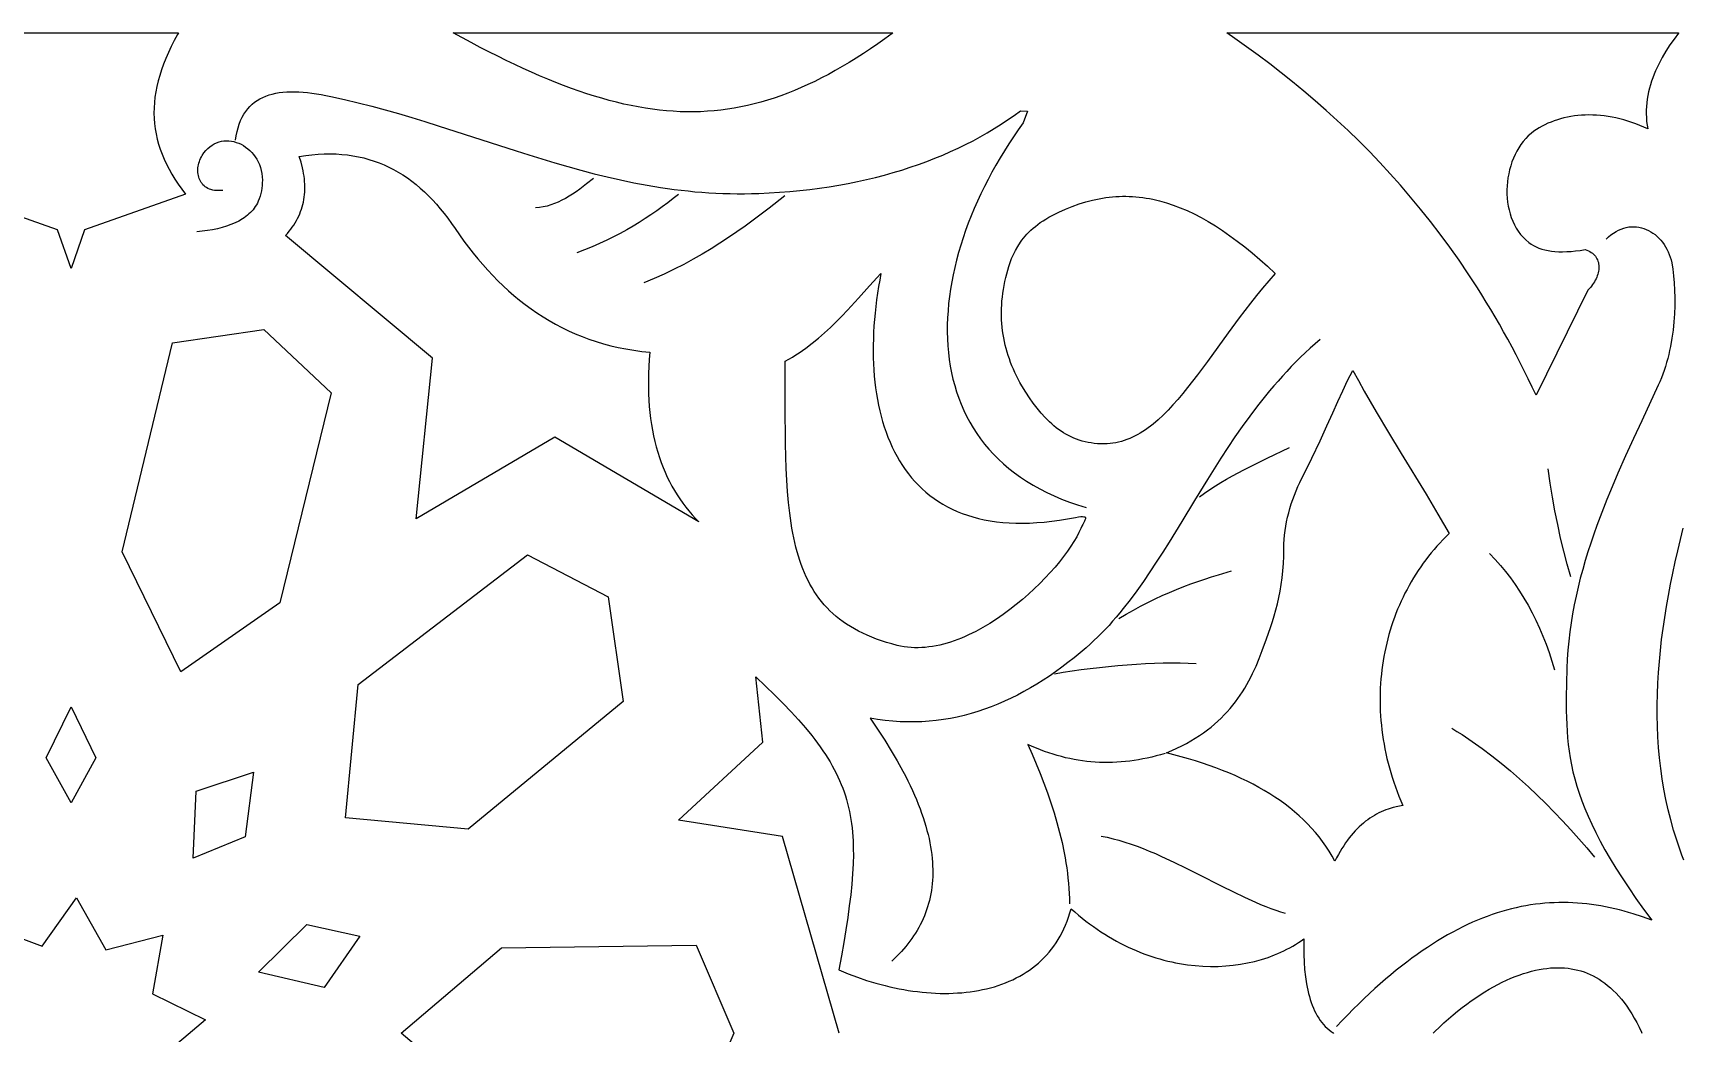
# Model space of a CAD drawing. Extents: x -332 to 348, y -263 to 352.
# Drawn here: x 93.89 to 139.89, y 264.11 to 292 of the extents above; entities that cross this region are included whole.
import ezdxf

# ---------------------------------------------------------------- set-up
doc = ezdxf.new("R2010")
doc.units = 0
doc.layers.add('LAYER_1', color=18, linetype='CONTINUOUS')
doc.layers.add('LAYER_2', color=174, linetype='CONTINUOUS')

msp = doc.modelspace()

# ---------------------------------------------------------------- linework, layer by layer
at = {"layer": 'LAYER_1'}
for points in [[(91.958, 292), (97.953, 292), (97.927, 291.955), (97.835, 291.786), (97.75, 291.62), (97.672, 291.455), (97.601, 291.293), (97.537, 291.133), (97.479, 290.974), (97.429, 290.817), (97.386, 290.662), (97.349, 290.509), (97.319, 290.356), (97.296, 290.206), (97.28, 290.057), (97.271, 289.909), (97.269, 289.762), (97.274, 289.616), (97.285, 289.471), (97.303, 289.328), (97.328, 289.185), (97.36, 289.043), (97.398, 288.901), (97.443, 288.76), (97.495, 288.62), (97.554, 288.481), (97.619, 288.341), (97.691, 288.202), (97.77, 288.063), (97.855, 287.925), (97.947, 287.786), (98.046, 287.648), (98.151, 287.509), (95.331, 286.513), (94.956, 285.435), (94.58, 286.513), (91.761, 287.509)], [(139.944, 268.927), (139.891, 269.066), (139.84, 269.206), (139.791, 269.345), (139.745, 269.483), (139.657, 269.767), (139.578, 270.05), (139.507, 270.334), (139.444, 270.62), (139.389, 270.907), (139.341, 271.196), (139.3, 271.487), (139.267, 271.779), (139.24, 272.072), (139.22, 272.367), (139.207, 272.663), (139.201, 272.961), (139.201, 273.26), (139.207, 273.56), (139.219, 273.862), (139.237, 274.165), (139.261, 274.469), (139.29, 274.774), (139.324, 275.08), (139.364, 275.388), (139.409, 275.696), (139.458, 276.005), (139.513, 276.315), (139.572, 276.625), (139.635, 276.937), (139.702, 277.249), (139.773, 277.561), (139.848, 277.874), (139.927, 278.188)], [(116.382, 264.109), (114.805, 269.585), (111.904, 270.044), (114.255, 272.221), (114.06, 274.041), (114.329, 273.785), (114.583, 273.538), (114.82, 273.299), (115.041, 273.067), (115.248, 272.841), (115.439, 272.621), (115.617, 272.404), (115.7, 272.298), (115.78, 272.191), (115.856, 272.086), (115.929, 271.981), (115.998, 271.877), (116.065, 271.773), (116.128, 271.669), (116.188, 271.565), (116.244, 271.461), (116.298, 271.358), (116.348, 271.253), (116.395, 271.149), (116.44, 271.044), (116.481, 270.939), (116.52, 270.833), (116.555, 270.726), (116.588, 270.618), (116.618, 270.51), (116.645, 270.4), (116.67, 270.289), (116.692, 270.177), (116.711, 270.063), (116.728, 269.948), (116.742, 269.831), (116.754, 269.713), (116.763, 269.593), (116.77, 269.47), (116.775, 269.346), (116.777, 269.22), (116.778, 269.091), (116.771, 268.826), (116.756, 268.551), (116.734, 268.264), (116.703, 267.965), (116.665, 267.653), (116.62, 267.328), (116.568, 266.987), (116.51, 266.631), (116.446, 266.259), (116.376, 265.869), (116.632, 265.763), (116.889, 265.666), (117.147, 265.578), (117.407, 265.5), (117.666, 265.43), (117.795, 265.399), (117.925, 265.37), (118.054, 265.343), (118.183, 265.319), (118.311, 265.298), (118.44, 265.278), (118.567, 265.262), (118.694, 265.247), (118.821, 265.236), (118.947, 265.226), (119.072, 265.22), (119.196, 265.215), (119.32, 265.214), (119.442, 265.215), (119.564, 265.218), (119.685, 265.225), (119.804, 265.233), (119.922, 265.245), (120.039, 265.259), (120.155, 265.276), (120.269, 265.295), (120.382, 265.318), (120.493, 265.343), (120.603, 265.371), (120.711, 265.401), (120.818, 265.434), (120.923, 265.471), (121.026, 265.51), (121.127, 265.551), (121.226, 265.596), (121.323, 265.644), (121.418, 265.694), (121.511, 265.748), (121.601, 265.804), (121.69, 265.864), (121.776, 265.926), (121.859, 265.991), (121.94, 266.059), (122.019, 266.131), (122.095, 266.205), (122.168, 266.283), (122.239, 266.363), (122.307, 266.447), (122.372, 266.533), (122.434, 266.623), (122.493, 266.716), (122.549, 266.813), (122.602, 266.912), (122.652, 267.015), (122.699, 267.12), (122.742, 267.229), (122.782, 267.342), (122.818, 267.457), (122.851, 267.576), (122.953, 267.486), (123.055, 267.398), (123.158, 267.313), (123.262, 267.231), (123.367, 267.152), (123.472, 267.075), (123.578, 267.001), (123.684, 266.93), (123.791, 266.861), (123.899, 266.796), (124.007, 266.732), (124.115, 266.672), (124.224, 266.614), (124.333, 266.559), (124.443, 266.506), (124.553, 266.456), (124.663, 266.408), (124.773, 266.363), (124.884, 266.321), (124.994, 266.281), (125.105, 266.243), (125.215, 266.208), (125.326, 266.175), (125.436, 266.145), (125.547, 266.117), (125.657, 266.092), (125.767, 266.069), (125.877, 266.048), (126.096, 266.014), (126.314, 265.989), (126.53, 265.973), (126.744, 265.966), (126.955, 265.968), (127.164, 265.979), (127.37, 265.998), (127.573, 266.026), (127.772, 266.062), (127.967, 266.106), (128.158, 266.158), (128.344, 266.218), (128.525, 266.285), (128.614, 266.322), (128.701, 266.361), (128.787, 266.401), (128.871, 266.444), (128.954, 266.488), (129.035, 266.534), (129.115, 266.581), (129.193, 266.631), (129.27, 266.682), (129.345, 266.735), (129.341, 266.512), (129.342, 266.294), (129.351, 266.082), (129.366, 265.876), (129.388, 265.677), (129.417, 265.485), (129.434, 265.392), (129.454, 265.301), (129.475, 265.212), (129.498, 265.126), (129.523, 265.042), (129.551, 264.96), (129.58, 264.881), (129.611, 264.804), (129.645, 264.73), (129.68, 264.659), (129.718, 264.59), (129.758, 264.525), (129.8, 264.462), (129.845, 264.403), (129.892, 264.346), (129.941, 264.293), (129.993, 264.243), (130.047, 264.197), (130.103, 264.153), (130.162, 264.114), (130.178, 264.114), (130.17, 264.109)], [(132.947, 264.109), (132.995, 264.155), (133.123, 264.276), (133.251, 264.392), (133.379, 264.505), (133.507, 264.614), (133.634, 264.718), (133.762, 264.818), (133.889, 264.914), (134.015, 265.005), (134.141, 265.092), (134.266, 265.175), (134.391, 265.254), (134.514, 265.328), (134.637, 265.398), (134.759, 265.463), (134.88, 265.525), (135, 265.581), (135.118, 265.634), (135.236, 265.682), (135.352, 265.725), (135.466, 265.765), (135.579, 265.8), (135.691, 265.831), (135.801, 265.857), (135.909, 265.88), (136.015, 265.898), (136.12, 265.912), (136.223, 265.923), (136.324, 265.929), (136.424, 265.931), (136.522, 265.929), (136.618, 265.924), (136.712, 265.914), (136.804, 265.901), (136.895, 265.884), (136.985, 265.864), (137.073, 265.839), (137.16, 265.811), (137.246, 265.779), (137.33, 265.743), (137.414, 265.702), (137.496, 265.658), (137.578, 265.61), (137.659, 265.557), (137.739, 265.499), (137.818, 265.437), (137.897, 265.37), (137.974, 265.298), (138.051, 265.221), (138.127, 265.138), (138.203, 265.05), (138.277, 264.957), (138.35, 264.857), (138.422, 264.752), (138.493, 264.641), (138.562, 264.524), (138.63, 264.401), (138.696, 264.272), (138.761, 264.137), (138.773, 264.109)]]:
    msp.add_lwpolyline(points, dxfattribs=at)
for points in [[(117.865, 291.987), (117.66, 291.839), (117.458, 291.696), (117.257, 291.559), (117.058, 291.427), (116.86, 291.301), (116.664, 291.179), (116.469, 291.063), (116.275, 290.952), (116.082, 290.846), (115.891, 290.745), (115.7, 290.65), (115.51, 290.56), (115.321, 290.475), (115.133, 290.395), (114.946, 290.32), (114.758, 290.25), (114.572, 290.185), (114.385, 290.126), (114.199, 290.071), (114.013, 290.021), (113.827, 289.977), (113.641, 289.938), (113.454, 289.903), (113.268, 289.874), (113.081, 289.849), (112.893, 289.829), (112.706, 289.815), (112.517, 289.805), (112.328, 289.8), (112.138, 289.8), (111.947, 289.805), (111.755, 289.815), (111.562, 289.83), (111.368, 289.849), (111.173, 289.874), (110.976, 289.903), (110.778, 289.937), (110.578, 289.975), (110.377, 290.019), (110.174, 290.067), (109.969, 290.12), (109.762, 290.178), (109.553, 290.24), (109.342, 290.307), (109.129, 290.379), (108.914, 290.455), (108.696, 290.536), (108.476, 290.622), (108.253, 290.712), (108.028, 290.807), (107.799, 290.907), (107.568, 291.011), (107.334, 291.119), (107.097, 291.232), (106.857, 291.35), (106.614, 291.472), (106.367, 291.599), (106.117, 291.73), (105.616, 292), (117.882, 292)], [(139.792, 291.994), (139.671, 291.832), (139.554, 291.665), (139.443, 291.492), (139.339, 291.314), (139.29, 291.223), (139.243, 291.132), (139.198, 291.038), (139.156, 290.944), (139.116, 290.849), (139.079, 290.753), (139.045, 290.656), (139.014, 290.558), (138.986, 290.459), (138.961, 290.359), (138.94, 290.258), (138.923, 290.157), (138.91, 290.055), (138.9, 289.952), (138.895, 289.848), (138.893, 289.744), (138.897, 289.64), (138.905, 289.535), (138.917, 289.429), (138.935, 289.323), (138.824, 289.375), (138.713, 289.423), (138.603, 289.467), (138.492, 289.508), (138.381, 289.545), (138.27, 289.577), (138.16, 289.607), (138.05, 289.632), (137.94, 289.654), (137.831, 289.673), (137.722, 289.688), (137.615, 289.699), (137.508, 289.707), (137.402, 289.712), (137.297, 289.713), (137.193, 289.711), (137.091, 289.705), (136.989, 289.697), (136.889, 289.685), (136.791, 289.67), (136.694, 289.652), (136.599, 289.631), (136.506, 289.607), (136.415, 289.58), (136.325, 289.55), (136.238, 289.517), (136.153, 289.481), (136.07, 289.442), (135.989, 289.401), (135.911, 289.357), (135.836, 289.31), (135.763, 289.26), (135.681, 289.198), (135.604, 289.129), (135.531, 289.054), (135.462, 288.974), (135.398, 288.889), (135.339, 288.799), (135.284, 288.705), (135.234, 288.607), (135.189, 288.506), (135.149, 288.402), (135.113, 288.295), (135.083, 288.186), (135.058, 288.076), (135.037, 287.964), (135.022, 287.85), (135.013, 287.737), (135.008, 287.623), (135.009, 287.509), (135.015, 287.396), (135.027, 287.283), (135.044, 287.173), (135.067, 287.064), (135.096, 286.957), (135.13, 286.852), (135.17, 286.751), (135.216, 286.653), (135.268, 286.559), (135.326, 286.469), (135.39, 286.383), (135.46, 286.303), (135.537, 286.227), (135.619, 286.158), (135.683, 286.112), (135.751, 286.071), (135.823, 286.034), (135.899, 286.002), (135.979, 285.974), (136.064, 285.95), (136.154, 285.931), (136.248, 285.916), (136.347, 285.906), (136.452, 285.9), (136.561, 285.899), (136.676, 285.902), (136.796, 285.909), (136.921, 285.921), (137.052, 285.938), (137.189, 285.959), (137.237, 285.943), (137.28, 285.925), (137.321, 285.905), (137.359, 285.882), (137.393, 285.857), (137.424, 285.83), (137.452, 285.802), (137.477, 285.771), (137.499, 285.739), (137.518, 285.705), (137.534, 285.67), (137.547, 285.634), (137.558, 285.597), (137.565, 285.558), (137.57, 285.519), (137.572, 285.479), (137.572, 285.438), (137.568, 285.397), (137.562, 285.355), (137.554, 285.313), (137.543, 285.271), (137.529, 285.228), (137.513, 285.186), (137.495, 285.144), (137.474, 285.103), (137.45, 285.062), (137.425, 285.021), (137.397, 284.981), (137.367, 284.942), (137.335, 284.904), (137.3, 284.867), (137.264, 284.831), (135.823, 281.895), (135.714, 282.126), (135.604, 282.354), (135.492, 282.58), (135.379, 282.803), (135.265, 283.023), (135.15, 283.241), (135.033, 283.456), (134.916, 283.669), (134.797, 283.879), (134.677, 284.087), (134.555, 284.292), (134.433, 284.495), (134.309, 284.695), (134.184, 284.893), (133.931, 285.281), (133.674, 285.661), (133.412, 286.031), (133.146, 286.392), (132.875, 286.745), (132.601, 287.089), (132.323, 287.425), (132.041, 287.753), (131.755, 288.073), (131.465, 288.386), (131.172, 288.691), (130.875, 288.989), (130.576, 289.279), (130.272, 289.563), (129.966, 289.841), (129.657, 290.112), (129.344, 290.377), (129.029, 290.636), (128.711, 290.889), (128.391, 291.137), (128.067, 291.379), (127.742, 291.616), (127.414, 291.848), (127.193, 292), (139.796, 292)], [(102.35, 288.625), (102.51, 288.614), (102.667, 288.598), (102.821, 288.576), (102.973, 288.548), (103.121, 288.514), (103.267, 288.475), (103.41, 288.429), (103.55, 288.378), (103.687, 288.322), (103.822, 288.259), (103.954, 288.192), (104.084, 288.118), (104.212, 288.04), (104.337, 287.956), (104.459, 287.866), (104.58, 287.772), (104.698, 287.672), (104.814, 287.567), (104.928, 287.457), (105.039, 287.342), (105.149, 287.221), (105.257, 287.096), (105.363, 286.966), (105.467, 286.831), (105.569, 286.691), (105.67, 286.547), (105.792, 286.37), (105.917, 286.197), (106.044, 286.027), (106.174, 285.861), (106.306, 285.699), (106.442, 285.541), (106.579, 285.387), (106.72, 285.237), (106.863, 285.091), (107.01, 284.949), (107.159, 284.811), (107.312, 284.678), (107.467, 284.55), (107.626, 284.426), (107.788, 284.307), (107.953, 284.193), (108.122, 284.083), (108.294, 283.979), (108.47, 283.879), (108.649, 283.785), (108.832, 283.696), (109.019, 283.613), (109.209, 283.535), (109.403, 283.462), (109.602, 283.396), (109.804, 283.334), (110.01, 283.279), (110.22, 283.23), (110.434, 283.187), (110.653, 283.149), (110.876, 283.118), (111.103, 283.094), (111.086, 282.892), (111.073, 282.694), (111.065, 282.5), (111.06, 282.309), (111.06, 282.123), (111.064, 281.94), (111.072, 281.76), (111.084, 281.585), (111.1, 281.413), (111.12, 281.244), (111.144, 281.08), (111.171, 280.918), (111.203, 280.76), (111.238, 280.606), (111.277, 280.454), (111.32, 280.307), (111.366, 280.162), (111.416, 280.021), (111.469, 279.883), (111.526, 279.748), (111.587, 279.616), (111.65, 279.487), (111.718, 279.362), (111.788, 279.239), (111.862, 279.12), (111.939, 279.003), (112.019, 278.889), (112.103, 278.779), (112.19, 278.671), (112.279, 278.565), (112.372, 278.463), (112.468, 278.363), (108.449, 280.728), (104.582, 278.445), (105.036, 282.931), (100.942, 286.356), (100.992, 286.412), (101.04, 286.469), (101.086, 286.527), (101.129, 286.585), (101.169, 286.644), (101.207, 286.705), (101.243, 286.766), (101.276, 286.827), (101.306, 286.89), (101.334, 286.954), (101.36, 287.018), (101.383, 287.083), (101.403, 287.149), (101.421, 287.216), (101.437, 287.283), (101.45, 287.352), (101.461, 287.421), (101.469, 287.491), (101.474, 287.562), (101.478, 287.633), (101.478, 287.706), (101.476, 287.779), (101.472, 287.854), (101.465, 287.929), (101.456, 288.004), (101.444, 288.081), (101.43, 288.158), (101.413, 288.237), (101.372, 288.396), (101.321, 288.558), (101.501, 288.585), (101.677, 288.605), (101.85, 288.619), (102.02, 288.627), (102.186, 288.629)], [(124.473, 287.443), (124.567, 287.438), (124.66, 287.431), (124.754, 287.422), (124.848, 287.411), (124.942, 287.397), (125.037, 287.381), (125.131, 287.362), (125.321, 287.318), (125.511, 287.264), (125.702, 287.201), (125.895, 287.128), (126.088, 287.045), (126.283, 286.953), (126.479, 286.851), (126.677, 286.74), (126.877, 286.619), (127.078, 286.488), (127.281, 286.347), (127.486, 286.196), (127.693, 286.036), (127.902, 285.866), (128.113, 285.686), (128.327, 285.496), (128.543, 285.296), (128.365, 285.091), (128.191, 284.885), (128.022, 284.678), (127.857, 284.469), (127.696, 284.261), (127.539, 284.053), (127.234, 283.64), (126.655, 282.842), (126.377, 282.466), (126.239, 282.285), (126.102, 282.111), (125.966, 281.942), (125.83, 281.78), (125.693, 281.626), (125.556, 281.48), (125.419, 281.342), (125.28, 281.213), (125.14, 281.094), (125.069, 281.038), (124.998, 280.985), (124.927, 280.934), (124.855, 280.886), (124.782, 280.841), (124.709, 280.799), (124.635, 280.76), (124.561, 280.723), (124.486, 280.69), (124.41, 280.66), (124.333, 280.633), (124.256, 280.609), (124.177, 280.589), (124.098, 280.572), (124.018, 280.559), (123.937, 280.549), (123.855, 280.543), (123.772, 280.54), (123.678, 280.541), (123.587, 280.545), (123.498, 280.553), (123.411, 280.565), (123.325, 280.58), (123.242, 280.598), (123.16, 280.619), (123.081, 280.643), (123.003, 280.671), (122.927, 280.701), (122.852, 280.734), (122.78, 280.771), (122.708, 280.81), (122.639, 280.851), (122.57, 280.895), (122.503, 280.942), (122.438, 280.992), (122.374, 281.043), (122.311, 281.097), (122.249, 281.154), (122.189, 281.212), (122.13, 281.273), (122.014, 281.401), (121.903, 281.536), (121.795, 281.678), (121.69, 281.827), (121.588, 281.981), (121.477, 282.162), (121.425, 282.254), (121.376, 282.346), (121.329, 282.438), (121.284, 282.531), (121.241, 282.625), (121.201, 282.719), (121.164, 282.814), (121.129, 282.909), (121.096, 283.005), (121.066, 283.102), (121.039, 283.199), (121.014, 283.297), (120.991, 283.396), (120.972, 283.495), (120.955, 283.595), (120.94, 283.696), (120.929, 283.797), (120.92, 283.899), (120.914, 284.002), (120.91, 284.105), (120.909, 284.209), (120.912, 284.314), (120.917, 284.419), (120.924, 284.525), (120.935, 284.632), (120.949, 284.74), (120.965, 284.849), (120.985, 284.958), (121.007, 285.068), (121.033, 285.178), (121.085, 285.381), (121.116, 285.487), (121.152, 285.597), (121.193, 285.708), (121.242, 285.821), (121.298, 285.935), (121.363, 286.049), (121.438, 286.163), (121.479, 286.22), (121.523, 286.276), (121.57, 286.332), (121.62, 286.388), (121.674, 286.443), (121.73, 286.498), (121.791, 286.552), (121.854, 286.605), (121.922, 286.658), (121.993, 286.71), (122.068, 286.76), (122.148, 286.81), (122.231, 286.859), (122.319, 286.907), (122.508, 287.001), (122.697, 287.087), (122.885, 287.163), (123.073, 287.231), (123.26, 287.289), (123.447, 287.338), (123.633, 287.378), (123.727, 287.394), (123.82, 287.409), (123.913, 287.42), (124.006, 287.43), (124.1, 287.437), (124.193, 287.442), (124.286, 287.445), (124.38, 287.445)], [(117.513, 285.11), (117.481, 284.925), (117.452, 284.74), (117.426, 284.556), (117.403, 284.372), (117.384, 284.19), (117.367, 284.008), (117.353, 283.828), (117.343, 283.648), (117.336, 283.47), (117.332, 283.293), (117.331, 283.117), (117.334, 282.944), (117.34, 282.771), (117.35, 282.601), (117.363, 282.432), (117.379, 282.265), (117.399, 282.1), (117.423, 281.938), (117.45, 281.777), (117.481, 281.619), (117.515, 281.464), (117.553, 281.31), (117.595, 281.16), (117.641, 281.012), (117.69, 280.867), (117.744, 280.725), (117.801, 280.586), (117.862, 280.451), (117.927, 280.318), (117.996, 280.189), (118.069, 280.063), (118.146, 279.941), (118.227, 279.822), (118.313, 279.707), (118.402, 279.596), (118.496, 279.489), (118.594, 279.386), (118.696, 279.287), (118.803, 279.193), (118.914, 279.102), (119.029, 279.016), (119.149, 278.935), (119.273, 278.858), (119.402, 278.786), (119.535, 278.719), (119.672, 278.657), (119.815, 278.6), (119.962, 278.548), (120.113, 278.501), (120.27, 278.459), (120.431, 278.423), (120.597, 278.393), (120.768, 278.368), (120.943, 278.349), (121.124, 278.336), (121.309, 278.328), (121.499, 278.327), (121.695, 278.332), (121.895, 278.343), (122.1, 278.361), (122.311, 278.385), (122.527, 278.415), (122.748, 278.452), (122.971, 278.49), (123.055, 278.503), (123.122, 278.51), (123.174, 278.512), (123.211, 278.509), (123.236, 278.502), (123.245, 278.496), (123.25, 278.488), (123.253, 278.48), (123.254, 278.47), (123.25, 278.446), (123.238, 278.416), (123.221, 278.381), (123.175, 278.294), (123.149, 278.241), (123.123, 278.182), (123.071, 278.068), (123.007, 277.946), (122.932, 277.818), (122.846, 277.684), (122.75, 277.544), (122.643, 277.401), (122.528, 277.254), (122.403, 277.104), (122.27, 276.953), (122.129, 276.801), (121.98, 276.649), (121.825, 276.498), (121.663, 276.348), (121.495, 276.201), (121.321, 276.057), (121.143, 275.917), (120.96, 275.783), (120.773, 275.654), (120.582, 275.531), (120.388, 275.416), (120.192, 275.31), (120.093, 275.26), (119.993, 275.212), (119.893, 275.167), (119.793, 275.124), (119.693, 275.084), (119.592, 275.047), (119.491, 275.013), (119.39, 274.982), (119.289, 274.954), (119.188, 274.929), (119.087, 274.908), (118.986, 274.89), (118.886, 274.875), (118.785, 274.864), (118.685, 274.857), (118.586, 274.854), (118.487, 274.854), (118.388, 274.859), (118.29, 274.867), (118.193, 274.88), (118.096, 274.898), (118, 274.92), (117.848, 274.96), (117.701, 275.003), (117.559, 275.048), (117.422, 275.097), (117.29, 275.148), (117.162, 275.201), (117.039, 275.258), (116.921, 275.317), (116.807, 275.378), (116.697, 275.443), (116.591, 275.51), (116.49, 275.579), (116.393, 275.652), (116.3, 275.727), (116.21, 275.805), (116.125, 275.885), (116.043, 275.968), (115.965, 276.054), (115.89, 276.142), (115.819, 276.233), (115.752, 276.327), (115.687, 276.423), (115.626, 276.522), (115.568, 276.624), (115.513, 276.728), (115.462, 276.835), (115.413, 276.944), (115.367, 277.057), (115.323, 277.172), (115.282, 277.289), (115.244, 277.409), (115.209, 277.532), (115.175, 277.657), (115.144, 277.786), (115.116, 277.916), (115.089, 278.05), (115.065, 278.186), (115.042, 278.324), (115.003, 278.609), (114.97, 278.905), (114.944, 279.211), (114.923, 279.527), (114.907, 279.854), (114.895, 280.192), (114.887, 280.54), (114.882, 280.898), (114.879, 281.267), (114.875, 282.846), (114.976, 282.902), (115.076, 282.96), (115.173, 283.02), (115.268, 283.082), (115.362, 283.146), (115.454, 283.211), (115.633, 283.347), (115.806, 283.488), (115.975, 283.636), (116.139, 283.788), (116.299, 283.945), (116.457, 284.105), (116.613, 284.269), (116.922, 284.606), (117.231, 284.949), (117.548, 285.296)], [(102.215, 281.962), (100.785, 276.103), (98.023, 274.184), (96.381, 277.529), (97.79, 283.36), (100.334, 283.733)], [(130.866, 282.303), (131.028, 282.014), (131.193, 281.724), (131.362, 281.434), (131.708, 280.854), (132.059, 280.276), (132.753, 279.137), (133.084, 278.581), (133.243, 278.307), (133.396, 278.037), (133.308, 277.951), (133.222, 277.864), (133.138, 277.775), (133.056, 277.685), (132.975, 277.593), (132.897, 277.499), (132.82, 277.404), (132.746, 277.307), (132.673, 277.209), (132.603, 277.109), (132.534, 277.008), (132.467, 276.905), (132.403, 276.801), (132.34, 276.696), (132.28, 276.59), (132.221, 276.482), (132.165, 276.373), (132.11, 276.263), (132.058, 276.152), (132.008, 276.039), (131.96, 275.926), (131.914, 275.811), (131.871, 275.696), (131.829, 275.579), (131.79, 275.462), (131.753, 275.343), (131.718, 275.224), (131.686, 275.103), (131.655, 274.982), (131.627, 274.86), (131.601, 274.737), (131.577, 274.614), (131.556, 274.49), (131.537, 274.365), (131.52, 274.239), (131.506, 274.113), (131.494, 273.986), (131.485, 273.859), (131.477, 273.731), (131.472, 273.602), (131.47, 273.473), (131.47, 273.344), (131.472, 273.214), (131.477, 273.084), (131.484, 272.954), (131.494, 272.823), (131.506, 272.692), (131.521, 272.561), (131.538, 272.429), (131.558, 272.297), (131.58, 272.166), (131.605, 272.034), (131.633, 271.902), (131.663, 271.769), (131.695, 271.637), (131.73, 271.505), (131.768, 271.373), (131.809, 271.241), (131.852, 271.109), (131.897, 270.977), (131.946, 270.846), (131.997, 270.714), (132.051, 270.583), (132.107, 270.452), (131.969, 270.427), (131.832, 270.395), (131.698, 270.354), (131.632, 270.33), (131.566, 270.304), (131.502, 270.276), (131.437, 270.246), (131.374, 270.213), (131.311, 270.178), (131.248, 270.141), (131.187, 270.101), (131.126, 270.058), (131.066, 270.013), (131.006, 269.965), (130.948, 269.915), (130.89, 269.861), (130.833, 269.805), (130.776, 269.747), (130.721, 269.685), (130.666, 269.621), (130.612, 269.553), (130.559, 269.483), (130.507, 269.409), (130.455, 269.333), (130.405, 269.253), (130.355, 269.17), (130.306, 269.084), (130.259, 268.995), (130.212, 268.902), (130.133, 269.044), (130.049, 269.182), (129.96, 269.317), (129.867, 269.449), (129.769, 269.577), (129.666, 269.702), (129.559, 269.824), (129.447, 269.942), (129.33, 270.058), (129.209, 270.17), (129.084, 270.279), (128.954, 270.386), (128.82, 270.489), (128.681, 270.589), (128.538, 270.686), (128.391, 270.78), (128.24, 270.872), (128.085, 270.96), (127.926, 271.046), (127.763, 271.129), (127.596, 271.209), (127.425, 271.287), (127.25, 271.362), (127.071, 271.434), (126.889, 271.503), (126.702, 271.57), (126.513, 271.635), (126.319, 271.697), (126.122, 271.756), (125.922, 271.813), (125.718, 271.868), (125.51, 271.92), (125.658, 271.984), (125.8, 272.049), (125.937, 272.117), (126.068, 272.186), (126.195, 272.258), (126.316, 272.331), (126.433, 272.406), (126.545, 272.483), (126.652, 272.562), (126.755, 272.642), (126.854, 272.724), (126.948, 272.808), (127.039, 272.893), (127.125, 272.98), (127.208, 273.068), (127.288, 273.158), (127.364, 273.25), (127.436, 273.343), (127.506, 273.437), (127.572, 273.532), (127.635, 273.629), (127.696, 273.728), (127.754, 273.827), (127.81, 273.928), (127.863, 274.03), (127.914, 274.133), (128.011, 274.342), (128.1, 274.556), (128.183, 274.774), (128.301, 275.099), (128.413, 275.422), (128.466, 275.584), (128.516, 275.748), (128.563, 275.914), (128.607, 276.083), (128.647, 276.256), (128.683, 276.433), (128.714, 276.616), (128.74, 276.804), (128.76, 276.999), (128.775, 277.201), (128.784, 277.412), (128.786, 277.631), (128.788, 277.751), (128.794, 277.873), (128.805, 277.996), (128.82, 278.12), (128.839, 278.244), (128.862, 278.369), (128.89, 278.494), (128.921, 278.618), (128.955, 278.742), (128.994, 278.866), (129.035, 278.989), (129.08, 279.11), (129.128, 279.23), (129.179, 279.349), (129.232, 279.466), (129.289, 279.581), (129.435, 279.872), (129.568, 280.142), (129.797, 280.624), (129.988, 281.04), (130.149, 281.403), (130.292, 281.726), (130.427, 282.023), (130.562, 282.307), (130.634, 282.448), (130.71, 282.591)], [(109.936, 276.27), (110.357, 273.357), (106.031, 269.795), (102.612, 270.112), (102.969, 273.827), (107.685, 277.45)], [(95.652, 271.786), (94.956, 270.532), (94.259, 271.786), (94.956, 273.21)], [(99.817, 269.579), (98.364, 268.984), (98.445, 270.85), (100.047, 271.388)], [(95.927, 266.433), (97.521, 266.842), (97.229, 265.199), (98.709, 264.472), (97.445, 263.403), (98.119, 261.88), (96.475, 261.886), (96.027, 260.279), (94.772, 261.358), (93.412, 260.42), (93.133, 262.066), (91.497, 262.235), (92.325, 263.678), (91.179, 264.875), (92.726, 265.44), (92.606, 267.106), (94.149, 266.529), (95.111, 267.883)], [(103.014, 266.808), (102.013, 265.381), (100.184, 265.803), (101.538, 267.137)], [(113.445, 264.109), (112.394, 261.659), (106.962, 261.731), (104.169, 264.109), (106.962, 266.486), (112.394, 266.558)]]:
    msp.add_lwpolyline(points, close=True, dxfattribs=at)
at = {"layer": 'LAYER_2'}
for points in [[(99.542, 289.01), (99.562, 289.132), (99.586, 289.248), (99.615, 289.357), (99.648, 289.46), (99.686, 289.557), (99.729, 289.648), (99.776, 289.732), (99.828, 289.811), (99.884, 289.884), (99.944, 289.951), (100.008, 290.012), (100.077, 290.068), (100.149, 290.119), (100.226, 290.165), (100.307, 290.205), (100.391, 290.241), (100.479, 290.272), (100.571, 290.298), (100.666, 290.319), (100.765, 290.336), (100.867, 290.349), (100.973, 290.357), (101.082, 290.361), (101.195, 290.361), (101.31, 290.357), (101.429, 290.35), (101.551, 290.339), (101.675, 290.324), (101.803, 290.306), (101.933, 290.284), (102.067, 290.259), (102.203, 290.232), (102.587, 290.146), (102.967, 290.055), (103.345, 289.958), (103.72, 289.856), (104.092, 289.751), (104.461, 289.641), (104.829, 289.529), (105.195, 289.414), (105.922, 289.181), (106.646, 288.945), (107.368, 288.712), (107.729, 288.598), (108.09, 288.486), (108.452, 288.377), (108.815, 288.273), (109.179, 288.172), (109.544, 288.076), (109.912, 287.986), (110.281, 287.902), (110.652, 287.824), (111.026, 287.754), (111.403, 287.692), (111.593, 287.664), (111.783, 287.638), (111.974, 287.614), (112.166, 287.593), (112.359, 287.574), (112.553, 287.558), (112.748, 287.544), (112.944, 287.533), (113.141, 287.525), (113.339, 287.519), (113.538, 287.516), (113.738, 287.517), (113.94, 287.52), (114.142, 287.526), (114.433, 287.54), (114.72, 287.558), (115.004, 287.58), (115.284, 287.607), (115.561, 287.638), (115.834, 287.673), (116.103, 287.713), (116.369, 287.757), (116.631, 287.805), (116.89, 287.857), (117.145, 287.913), (117.396, 287.973), (117.644, 288.037), (117.887, 288.105), (118.127, 288.177), (118.364, 288.253), (118.596, 288.333), (118.825, 288.416), (119.05, 288.504), (119.271, 288.595), (119.488, 288.69), (119.701, 288.788), (119.91, 288.89), (120.116, 288.996), (120.317, 289.105), (120.514, 289.218), (120.708, 289.334), (120.897, 289.454), (121.082, 289.577), (121.263, 289.703), (121.441, 289.833), (121.633, 289.823), (121.512, 289.49), (121.375, 289.299), (121.243, 289.106), (121.115, 288.911), (120.99, 288.715), (120.87, 288.517), (120.754, 288.318), (120.643, 288.118), (120.535, 287.917), (120.432, 287.714), (120.334, 287.511), (120.239, 287.308), (120.15, 287.103), (120.065, 286.899), (119.985, 286.694), (119.91, 286.488), (119.839, 286.283), (119.774, 286.078), (119.713, 285.873), (119.658, 285.668), (119.608, 285.463), (119.563, 285.259), (119.523, 285.056), (119.488, 284.853), (119.459, 284.652), (119.436, 284.451), (119.418, 284.251), (119.405, 284.053), (119.398, 283.856), (119.397, 283.661), (119.402, 283.467), (119.413, 283.275), (119.43, 283.084), (119.452, 282.896), (119.481, 282.71), (119.516, 282.526), (119.557, 282.344), (119.604, 282.165), (119.658, 281.988), (119.718, 281.814), (119.785, 281.643), (119.858, 281.475), (119.938, 281.31), (120.025, 281.148), (120.118, 280.99), (120.218, 280.834), (120.325, 280.683), (120.44, 280.535), (120.561, 280.391), (120.689, 280.25), (120.824, 280.114), (120.967, 279.982), (121.117, 279.854), (121.274, 279.731), (121.439, 279.612), (121.611, 279.498), (121.791, 279.389), (121.979, 279.284), (122.174, 279.184), (122.377, 279.09), (122.588, 279.001), (122.807, 278.917), (123.033, 278.839), (123.268, 278.766)], [(99.193, 287.611), (99.129, 287.605), (99.069, 287.603), (99.012, 287.605), (98.959, 287.611), (98.908, 287.62), (98.86, 287.632), (98.815, 287.648), (98.774, 287.666), (98.735, 287.688), (98.699, 287.712), (98.667, 287.738), (98.637, 287.767), (98.61, 287.799), (98.586, 287.832), (98.565, 287.867), (98.546, 287.903), (98.531, 287.941), (98.518, 287.981), (98.508, 288.022), (98.5, 288.063), (98.496, 288.106), (98.493, 288.149), (98.494, 288.193), (98.497, 288.237), (98.503, 288.281), (98.512, 288.326), (98.522, 288.37), (98.536, 288.414), (98.552, 288.457), (98.57, 288.5), (98.591, 288.542), (98.615, 288.583), (98.663, 288.655), (98.715, 288.721), (98.77, 288.779), (98.829, 288.829), (98.889, 288.873), (98.952, 288.909), (99.017, 288.939), (99.084, 288.962), (99.152, 288.979), (99.221, 288.989), (99.29, 288.993), (99.36, 288.991), (99.429, 288.983), (99.499, 288.97), (99.567, 288.95), (99.634, 288.925), (99.7, 288.895), (99.765, 288.86), (99.827, 288.819), (99.886, 288.773), (99.943, 288.723), (99.997, 288.668), (100.048, 288.609), (100.094, 288.545), (100.137, 288.477), (100.175, 288.405), (100.209, 288.33), (100.237, 288.25), (100.26, 288.167), (100.277, 288.08), (100.288, 287.99), (100.293, 287.896), (100.292, 287.82), (100.288, 287.744), (100.279, 287.668), (100.267, 287.593), (100.251, 287.519), (100.231, 287.447), (100.206, 287.376), (100.178, 287.307), (100.153, 287.257), (100.126, 287.208), (100.097, 287.161), (100.066, 287.116), (100.032, 287.072), (99.996, 287.031), (99.958, 286.991), (99.919, 286.953), (99.877, 286.916), (99.833, 286.881), (99.787, 286.847), (99.739, 286.816), (99.639, 286.756), (99.531, 286.703), (99.417, 286.655), (99.297, 286.612), (99.17, 286.575), (99.039, 286.542), (98.902, 286.514), (98.76, 286.491), (98.613, 286.471), (98.463, 286.455)], [(109.532, 287.942), (109.339, 287.789), (109.144, 287.643), (109.046, 287.573), (108.948, 287.507), (108.848, 287.445), (108.748, 287.386), (108.647, 287.333), (108.546, 287.284), (108.443, 287.241), (108.339, 287.205), (108.233, 287.174), (108.127, 287.151), (108.019, 287.136), (107.909, 287.128)], [(111.897, 287.498), (111.75, 287.382), (111.6, 287.267), (111.448, 287.153), (111.292, 287.041), (111.133, 286.931), (110.97, 286.822), (110.803, 286.715), (110.632, 286.611), (110.456, 286.508), (110.275, 286.409), (110.089, 286.312), (109.897, 286.217), (109.699, 286.126), (109.494, 286.038), (109.283, 285.953), (109.065, 285.871)], [(114.868, 287.454), (114.43, 287.114), (114.208, 286.946), (113.984, 286.779), (113.757, 286.615), (113.526, 286.453), (113.292, 286.294), (113.053, 286.137), (112.809, 285.984), (112.561, 285.834), (112.306, 285.689), (112.046, 285.547), (111.779, 285.41), (111.505, 285.277), (111.224, 285.15), (110.935, 285.028)], [(137.776, 286.245), (137.843, 286.311), (137.911, 286.369), (137.981, 286.42), (138.051, 286.464), (138.122, 286.502), (138.193, 286.533), (138.265, 286.558), (138.337, 286.576), (138.409, 286.589), (138.48, 286.595), (138.551, 286.596), (138.622, 286.592), (138.691, 286.582), (138.76, 286.567), (138.828, 286.546), (138.894, 286.521), (138.958, 286.491), (139.021, 286.457), (139.082, 286.418), (139.14, 286.375), (139.196, 286.328), (139.25, 286.277), (139.301, 286.222), (139.349, 286.164), (139.394, 286.103), (139.435, 286.038), (139.473, 285.97), (139.508, 285.899), (139.538, 285.825), (139.565, 285.749), (139.587, 285.67), (139.604, 285.59), (139.634, 285.414), (139.657, 285.228), (139.675, 285.031), (139.687, 284.826), (139.692, 284.613), (139.691, 284.394), (139.683, 284.171), (139.667, 283.944), (139.643, 283.715), (139.611, 283.486), (139.571, 283.258), (139.547, 283.144), (139.521, 283.031), (139.493, 282.919), (139.463, 282.808), (139.43, 282.698), (139.395, 282.59), (139.357, 282.483), (139.317, 282.378), (139.274, 282.275), (139.229, 282.173), (138.767, 281.185), (138.54, 280.694), (138.319, 280.206), (138.104, 279.72), (137.898, 279.234), (137.799, 278.991), (137.702, 278.748), (137.609, 278.505), (137.518, 278.261), (137.431, 278.018), (137.348, 277.774), (137.268, 277.529), (137.193, 277.284), (137.122, 277.039), (137.055, 276.792), (136.993, 276.545), (136.936, 276.297), (136.884, 276.048), (136.838, 275.799), (136.797, 275.548), (136.762, 275.296), (136.732, 275.042), (136.709, 274.788), (136.693, 274.532), (136.683, 274.274), (136.672, 273.867), (136.665, 273.475), (136.664, 273.093), (136.668, 272.904), (136.675, 272.717), (136.685, 272.53), (136.699, 272.344), (136.718, 272.157), (136.743, 271.969), (136.772, 271.779), (136.808, 271.588), (136.851, 271.394), (136.9, 271.198), (136.957, 270.998), (137.022, 270.794), (137.096, 270.586), (137.178, 270.373), (137.27, 270.155), (137.372, 269.93), (137.485, 269.7), (137.608, 269.462), (137.743, 269.217), (137.89, 268.965), (138.049, 268.703), (138.221, 268.434), (138.406, 268.154), (138.605, 267.865), (138.819, 267.566), (139.047, 267.255), (138.789, 267.349), (138.532, 267.434), (138.403, 267.473), (138.274, 267.509), (138.145, 267.543), (138.016, 267.575), (137.887, 267.604), (137.758, 267.63), (137.628, 267.654), (137.499, 267.676), (137.37, 267.694), (137.24, 267.71), (137.11, 267.724), (136.98, 267.734), (136.85, 267.742), (136.72, 267.747), (136.589, 267.749), (136.459, 267.748), (136.328, 267.744), (136.196, 267.738), (136.065, 267.728), (135.933, 267.715), (135.801, 267.699), (135.669, 267.68), (135.536, 267.658), (135.403, 267.633), (135.269, 267.604), (135.136, 267.572), (135.001, 267.537), (134.867, 267.498), (134.732, 267.457), (134.596, 267.411), (134.46, 267.363), (134.324, 267.311), (134.187, 267.255), (134.05, 267.196), (133.912, 267.133), (133.774, 267.066), (133.635, 266.996), (133.495, 266.923), (133.355, 266.845), (133.215, 266.764), (133.073, 266.679), (132.932, 266.59), (132.789, 266.497), (132.646, 266.4), (132.502, 266.3), (132.358, 266.195), (132.213, 266.086), (132.067, 265.974), (131.921, 265.857), (131.773, 265.736), (131.625, 265.611), (131.477, 265.482), (131.327, 265.348), (131.177, 265.21), (131.026, 265.068), (130.874, 264.922), (130.721, 264.771), (130.567, 264.616), (130.413, 264.456), (130.257, 264.292)], [(129.797, 283.451), (129.657, 283.33), (129.519, 283.206), (129.384, 283.081), (129.251, 282.954), (129.121, 282.825), (128.994, 282.694), (128.869, 282.562), (128.746, 282.428), (128.625, 282.293), (128.506, 282.157), (128.39, 282.019), (128.275, 281.88), (128.052, 281.598), (127.836, 281.313), (127.626, 281.024), (127.422, 280.732), (127.224, 280.438), (127.03, 280.143), (126.84, 279.847), (126.654, 279.55), (126.291, 278.958), (125.936, 278.373), (125.583, 277.798), (125.406, 277.516), (125.229, 277.239), (125.049, 276.967), (124.868, 276.701), (124.684, 276.442), (124.497, 276.189), (124.305, 275.944), (124.208, 275.825), (124.11, 275.707), (124.01, 275.592), (123.909, 275.479), (123.807, 275.369), (123.703, 275.261), (123.597, 275.156), (123.49, 275.053), (123.381, 274.953), (123.271, 274.855), (123.103, 274.713), (122.933, 274.574), (122.763, 274.44), (122.591, 274.311), (122.418, 274.186), (122.245, 274.065), (122.07, 273.95), (121.893, 273.839), (121.716, 273.733), (121.537, 273.632), (121.357, 273.536), (121.176, 273.446), (120.994, 273.361), (120.81, 273.281), (120.625, 273.207), (120.438, 273.138), (120.25, 273.075), (120.061, 273.018), (119.87, 272.967), (119.677, 272.922), (119.484, 272.884), (119.288, 272.851), (119.091, 272.825), (118.893, 272.805), (118.692, 272.791), (118.491, 272.785), (118.287, 272.785), (118.082, 272.791), (117.875, 272.805), (117.667, 272.826), (117.456, 272.854), (117.244, 272.889), (117.456, 272.58), (117.652, 272.278), (117.835, 271.983), (118.003, 271.696), (118.157, 271.416), (118.229, 271.278), (118.297, 271.142), (118.362, 271.008), (118.424, 270.876), (118.482, 270.746), (118.537, 270.617), (118.589, 270.489), (118.637, 270.364), (118.682, 270.24), (118.724, 270.117), (118.763, 269.997), (118.799, 269.878), (118.832, 269.76), (118.861, 269.644), (118.888, 269.53), (118.911, 269.417), (118.932, 269.305), (118.949, 269.195), (118.964, 269.087), (118.975, 268.98), (118.984, 268.875), (118.99, 268.771), (118.993, 268.668), (118.994, 268.567), (118.991, 268.467), (118.986, 268.369), (118.978, 268.272), (118.968, 268.176), (118.955, 268.082), (118.939, 267.989), (118.921, 267.897), (118.9, 267.807), (118.876, 267.717), (118.85, 267.63), (118.822, 267.543), (118.791, 267.458), (118.758, 267.374), (118.722, 267.291), (118.684, 267.209), (118.644, 267.128), (118.601, 267.049), (118.556, 266.971), (118.509, 266.894), (118.46, 266.818), (118.408, 266.743), (118.355, 266.669), (118.299, 266.597), (118.241, 266.525), (118.119, 266.385), (117.989, 266.249), (117.851, 266.117)], [(126.43, 279.061), (126.574, 279.166), (126.723, 279.267), (126.875, 279.366), (127.031, 279.462), (127.189, 279.555), (127.349, 279.645), (127.511, 279.733), (127.674, 279.819), (128, 279.984), (128.323, 280.141), (128.942, 280.436)], [(136.787, 276.829), (136.688, 277.185), (136.595, 277.546), (136.507, 277.914), (136.425, 278.288), (136.349, 278.668), (136.278, 279.055), (136.213, 279.447), (136.154, 279.845)], [(134.526, 277.478), (134.678, 277.317), (134.826, 277.152), (134.968, 276.98), (135.105, 276.803), (135.236, 276.62), (135.362, 276.432), (135.483, 276.237), (135.599, 276.038), (135.709, 275.832), (135.815, 275.621), (135.915, 275.404), (136.009, 275.181), (136.099, 274.953), (136.183, 274.719), (136.261, 274.48), (136.335, 274.235)], [(124.186, 275.669), (124.387, 275.791), (124.589, 275.906), (124.791, 276.016), (124.993, 276.119), (125.194, 276.218), (125.395, 276.311), (125.595, 276.398), (125.795, 276.481), (125.993, 276.56), (126.19, 276.634), (126.385, 276.704), (126.578, 276.77), (126.769, 276.833), (126.959, 276.892), (127.329, 277)], [(122.393, 274.131), (122.633, 274.17), (122.879, 274.208), (123.13, 274.243), (123.384, 274.276), (123.64, 274.306), (123.899, 274.333), (124.157, 274.358), (124.415, 274.38), (124.672, 274.398), (124.926, 274.413), (125.176, 274.424), (125.422, 274.431), (125.662, 274.434), (125.896, 274.432), (126.121, 274.426), (126.338, 274.415)], [(133.47, 272.613), (133.615, 272.522), (133.758, 272.43), (134.04, 272.241), (134.316, 272.044), (134.586, 271.842), (134.85, 271.634), (135.109, 271.42), (135.362, 271.2), (135.611, 270.975), (135.855, 270.745), (136.095, 270.51), (136.33, 270.271), (136.562, 270.027), (136.789, 269.779), (137.013, 269.527), (137.233, 269.272), (137.451, 269.013)], [(125.472, 271.908), (125.347, 271.871), (125.223, 271.837), (125.099, 271.806), (124.976, 271.778), (124.853, 271.752), (124.73, 271.73), (124.608, 271.71), (124.486, 271.694), (124.365, 271.68), (124.244, 271.669), (124.123, 271.661), (124.003, 271.656), (123.883, 271.654), (123.763, 271.654), (123.644, 271.658), (123.525, 271.664), (123.406, 271.673), (123.288, 271.685), (123.169, 271.7), (123.051, 271.718), (122.934, 271.739), (122.816, 271.762), (122.699, 271.788), (122.582, 271.818), (122.465, 271.849), (122.348, 271.884), (122.231, 271.922), (122.114, 271.962), (121.998, 272.005), (121.882, 272.051), (121.765, 272.1), (121.649, 272.152), (121.765, 271.885), (121.879, 271.617), (121.988, 271.348), (122.093, 271.077), (122.193, 270.804), (122.287, 270.53), (122.376, 270.254), (122.457, 269.977), (122.532, 269.698), (122.599, 269.418), (122.658, 269.137), (122.684, 268.996), (122.707, 268.855), (122.729, 268.713), (122.748, 268.571), (122.765, 268.429), (122.779, 268.286), (122.79, 268.143), (122.799, 268), (122.805, 267.856), (122.808, 267.712)], [(123.694, 269.601), (123.856, 269.568), (124.021, 269.529), (124.187, 269.484), (124.354, 269.434), (124.523, 269.378), (124.692, 269.317), (124.863, 269.252), (125.033, 269.183), (125.204, 269.111), (125.376, 269.036), (125.718, 268.877), (126.06, 268.711), (126.398, 268.542), (127.06, 268.205), (127.38, 268.044), (127.692, 267.893), (127.993, 267.754), (128.139, 267.691), (128.282, 267.633), (128.422, 267.579), (128.558, 267.531), (128.691, 267.489), (128.819, 267.452)]]:
    msp.add_lwpolyline(points, dxfattribs=at)

doc.saveas('drawing.dxf')
